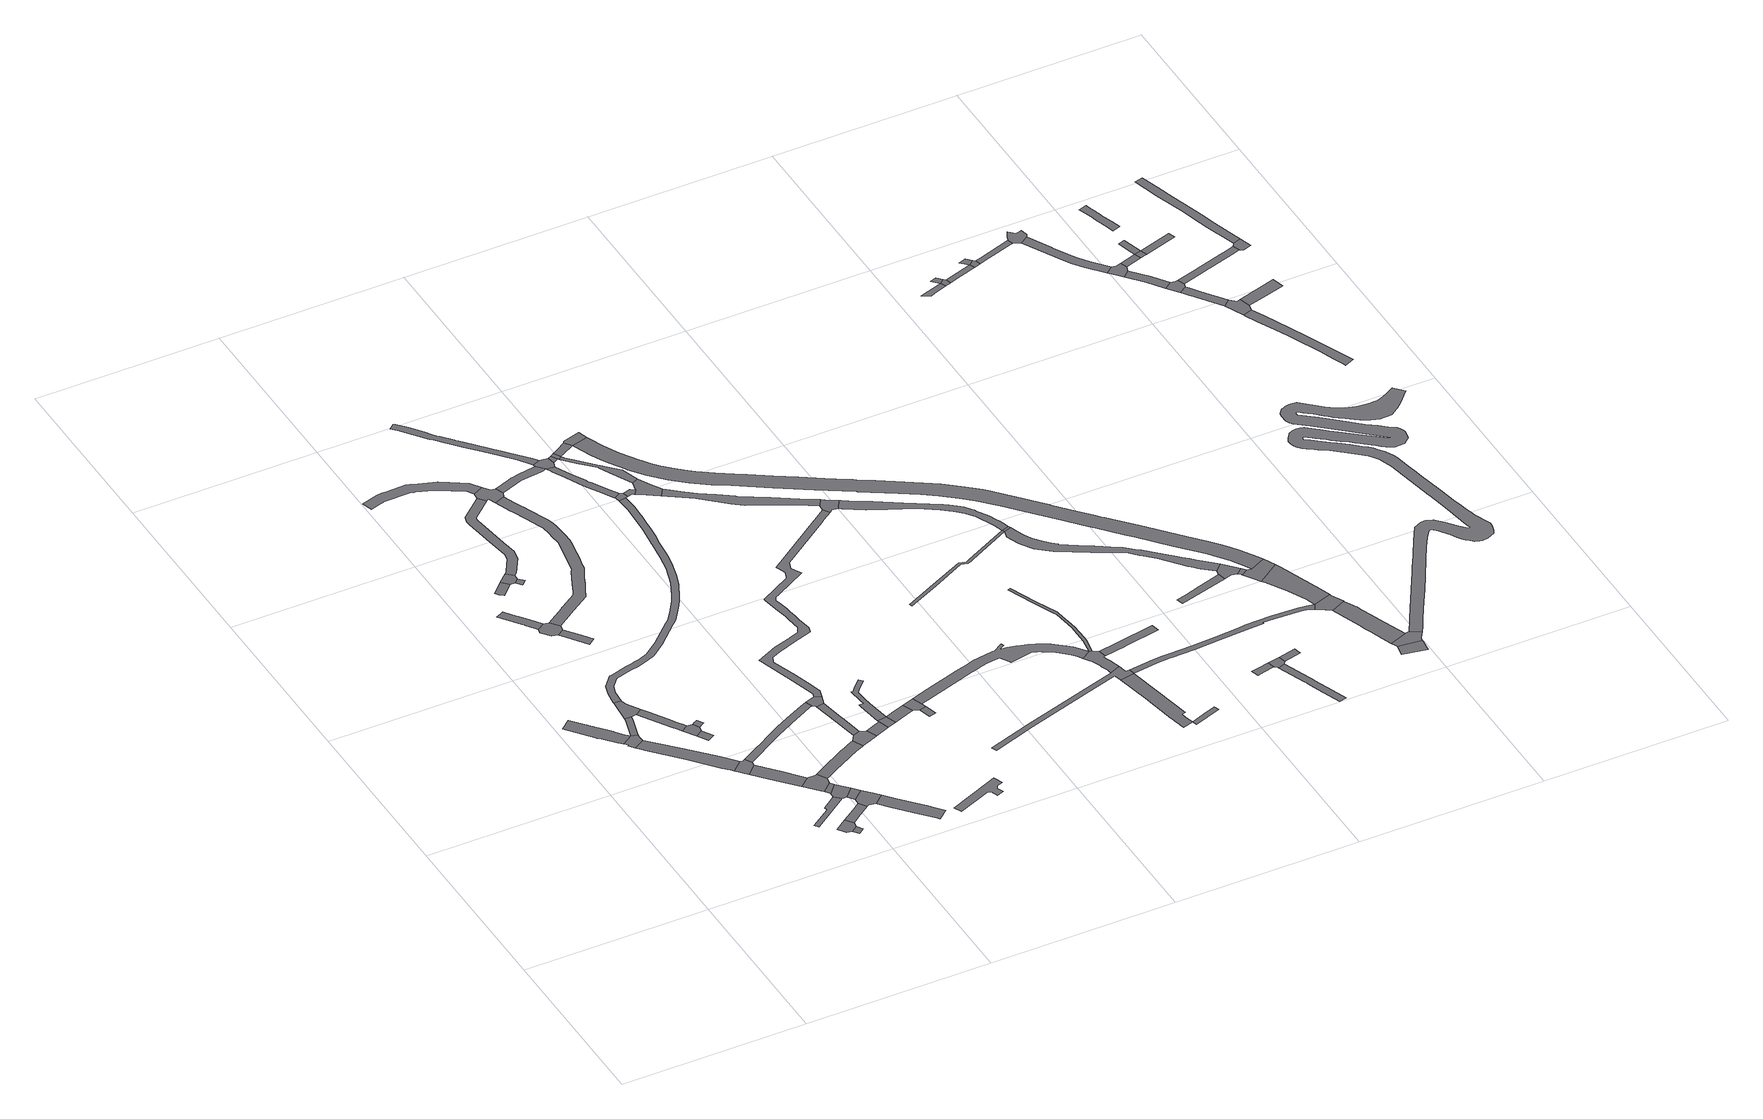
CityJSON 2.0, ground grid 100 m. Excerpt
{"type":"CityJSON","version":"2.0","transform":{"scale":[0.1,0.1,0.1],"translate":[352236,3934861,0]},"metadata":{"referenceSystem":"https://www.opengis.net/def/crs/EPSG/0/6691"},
"CityObjects":{
"road1":{"type":"Road","attributes":{"RoadStructureAttribute.sectionType":"1"},"geometry":[{"type":"MultiSurface","lod":"1","boundaries":[[[0,1,2,3,4,5,6,7,8,9,10,11,12,13,14,15,16,17,18]]]}]},
"road2":{"type":"Road","geometry":[{"type":"MultiSurface","lod":"1","boundaries":[[[19,20,18,17,21,22,23,24,25]]]}]},
"road3":{"type":"Road","attributes":{"RoadStructureAttribute.sectionType":"1"},"geometry":[{"type":"MultiSurface","lod":"1","boundaries":[[[20,26,27,28,29,30,31,18]]]}]},
"road4":{"type":"Road","attributes":{"RoadStructureAttribute.sectionType":"1"},"geometry":[{"type":"MultiSurface","lod":"1","boundaries":[[[24,32,33,34,35,36,37,38,39,40,41,25]]]}]},
"road5":{"type":"Road","geometry":[{"type":"MultiSurface","lod":"1","boundaries":[[[42,43,44,45,46,47,29,28]]]}]},
"road6":{"type":"Road","attributes":{"RoadStructureAttribute.sectionType":"1"},"geometry":[{"type":"MultiSurface","lod":"1","boundaries":[[[48,49,50,51,52,53,43,42,54,55,56,57]]]}]},
"road7":{"type":"Road","geometry":[{"type":"MultiSurface","lod":"1","boundaries":[[[58,59,60,38,37,61,62]]]}]},
"road8":{"type":"Road","geometry":[{"type":"MultiSurface","lod":"1","boundaries":[[[63,64,65,48,57,66]]]}]},
"road9":{"type":"Road","geometry":[{"type":"MultiSurface","lod":"1","boundaries":[[[67,68,69,70,71,72]]]}]},
"road10":{"type":"Road","attributes":{"RoadStructureAttribute.sectionType":"1"},"geometry":[{"type":"MultiSurface","lod":"1","boundaries":[[[73,74,75,76,77,78,79,80,81,82,83,84,85,86,87]]]}]},
"road11":{"type":"Road","attributes":{"RoadStructureAttribute.sectionType":"1"},"geometry":[{"type":"MultiSurface","lod":"1","boundaries":[[[88,89,63,66]]]}]},
"road12":{"type":"Road","attributes":{"RoadStructureAttribute.sectionType":"1"},"geometry":[{"type":"MultiSurface","lod":"1","boundaries":[[[90,91,92,93,94,95]]]}]},
"road13":{"type":"Road","attributes":{"RoadStructureAttribute.sectionType":"1"},"geometry":[{"type":"MultiSurface","lod":"1","boundaries":[[[71,96,97,72]]]}]},
"road14":{"type":"Road","attributes":{"RoadStructureAttribute.sectionType":"1"},"geometry":[{"type":"MultiSurface","lod":"1","boundaries":[[[61,98,99,100,101,102,103,104,105,106,62]]]}]},
"road15":{"type":"Road","geometry":[{"type":"MultiSurface","lod":"1","boundaries":[[[64,107,108,109,110,111,112,65]]]}]},
"road16":{"type":"Road","geometry":[{"type":"MultiSurface","lod":"1","boundaries":[[[87,86,113,114,115,116,117,118,119]]]}]},
"road17":{"type":"Road","attributes":{"RoadStructureAttribute.sectionType":"1"},"geometry":[{"type":"MultiSurface","lod":"1","boundaries":[[[120,121,68,67,122,123]]]}]},
"road18":{"type":"Road","attributes":{"RoadStructureAttribute.sectionType":"1"},"geometry":[{"type":"MultiSurface","lod":"1","boundaries":[[[116,124,125,126,127,128,117]]]}]},
"road19":{"type":"Road","attributes":{"RoadStructureAttribute.sectionType":"1"},"geometry":[{"type":"MultiSurface","lod":"1","boundaries":[[[129,130,131,132,133,134,135,136]]]}]},
"road20":{"type":"Road","geometry":[{"type":"MultiSurface","lod":"1","boundaries":[[[137,138,102,101,139,140,141,142]]]}]},
"road21":{"type":"Road","attributes":{"RoadStructureAttribute.sectionType":"1"},"geometry":[{"type":"MultiSurface","lod":"1","boundaries":[[[140,143,144,145,141]]]}]},
"road22":{"type":"Road","geometry":[{"type":"MultiSurface","lod":"1","boundaries":[[[146,147,148,149,144,143,90,95]]]}]},
"road23":{"type":"Road","geometry":[{"type":"MultiSurface","lod":"1","boundaries":[[[150,151,152,129,136,153]]]}]},
"road24":{"type":"Road","attributes":{"RoadStructureAttribute.sectionType":"1"},"geometry":[{"type":"MultiSurface","lod":"1","boundaries":[[[148,147,154,155]]]}]},
"road25":{"type":"Road","attributes":{"RoadStructureAttribute.sectionType":"1"},"geometry":[{"type":"MultiSurface","lod":"1","boundaries":[[[156,157,150,153]]]}]},
"road26":{"type":"Road","geometry":[{"type":"MultiSurface","lod":"1","boundaries":[[[154,120,123,158,159,160,161,155]]]}]},
"road27":{"type":"Road","attributes":{"RoadStructureAttribute.sectionType":"1"},"geometry":[{"type":"MultiSurface","lod":"1","boundaries":[[[162,163,164,165,166,167,168,169,170,171,172,173,174,175,176,177,59,58]]]}]},
"road28":{"type":"Road","attributes":{"RoadStructureAttribute.sectionType":"1"},"geometry":[{"type":"MultiSurface","lod":"1","boundaries":[[[178,179,180,181,182,183,184,185,186,187,188,160,159]]]}]},
"road29":{"type":"Road","attributes":{"RoadStructureAttribute.sectionType":"1"},"geometry":[{"type":"MultiSurface","lod":"1","boundaries":[[[189,190,191,192,193,194,195,196,197,198,199,200,201,202,203,137,142]]]}]},
"road30":{"type":"Road","attributes":{"RoadStructureAttribute.sectionType":"1"},"geometry":[{"type":"MultiSurface","lod":"1","boundaries":[[[204,205,206,207,208,209,210,211,212,213,214,215,216,217,218,219,220,221,222,223,224,225,226,227,228,229,230,231]]]}]},
"road31":{"type":"Road","attributes":{"RoadStructureAttribute.sectionType":"1"},"geometry":[{"type":"MultiSurface","lod":"1","boundaries":[[[232,233,234,235,236,237,238,239,240,152,151,241,242,243,244,245,246,247,248,249,250,251,252]]]}]},
"road32":{"type":"Road","attributes":{"RoadStructureAttribute.sectionType":"1"},"geometry":[{"type":"MultiSurface","lod":"1","boundaries":[[[118,253,254,255,256,257,258,259,260,261,262,263,264,265,266,267,268,269,270,271,272,273,274,275,276,277,278,279,280,281,282,283,284,285,286,287,288,289,290,291,292,293,294,295,296,297,298,299,300,301,302,303,119]]]}]},
"road33":{"type":"Road","attributes":{"RoadStructureAttribute.sectionType":"1"},"geometry":[{"type":"MultiSurface","lod":"1","boundaries":[[[304,305,306,307,308,309,310,311,312,313,314,315,316,317,318,319,320,321,322,323,324,325,326,327,328,329,330,331,332,333,334,335,336,337,338,339,340,341,342,343,344,345,346,347,348,349,350,351,352,353,354,355,356,357,358,359,360,361,362,363,364,365,366,367,368,369,370,371,372,373,46,45]]]}]},
"road34":{"type":"Road","geometry":[{"type":"MultiSurface","lod":"1","boundaries":[[[374,375,376,197,196,377,378,379,380,381]]]}]},
"road35":{"type":"Road","attributes":{"RoadStructureAttribute.sectionType":"1"},"geometry":[{"type":"MultiSurface","lod":"1","boundaries":[[[382,383,376,375,384,385,386]]]}]},
"road36":{"type":"Road","geometry":[{"type":"MultiSurface","lod":"1","boundaries":[[[387,388,169,168,389,382,386]]]}]},
"road37":{"type":"Road","geometry":[{"type":"MultiSurface","lod":"1","boundaries":[[[251,390,280,279,391,392,393,204,231,252]]]}]},
"road38":{"type":"Road","attributes":{"RoadStructureAttribute.sectionType":"1"},"geometry":[{"type":"MultiSurface","lod":"1","boundaries":[[[394,395,396,397,398,399,400,401,402,403,404]]]}]},
"road39":{"type":"Road","attributes":{"RoadStructureAttribute.sectionType":"1"},"geometry":[{"type":"MultiSurface","lod":"1","boundaries":[[[405,406,407,408,374,381]]]}]},
"road40":{"type":"Road","geometry":[{"type":"MultiSurface","lod":"1","boundaries":[[[409,407,406,410,411]]]}]},
"road41":{"type":"Road","attributes":{"RoadStructureAttribute.sectionType":"1"},"geometry":[{"type":"MultiSurface","lod":"1","boundaries":[[[412,413,414,415,416,417,418,419,420,421,422,423,424,409,411]]]}]},
"road42":{"type":"Road","attributes":{"RoadStructureAttribute.sectionType":"1"},"geometry":[{"type":"MultiSurface","lod":"1","boundaries":[[[425,426,427,428,429,430,431,432,433,434,435,436,437,438,439,440,441,442,443,444,445,446,447,448,449,450,451,452,453]]]}]},
"road43":{"type":"Road","attributes":{"RoadStructureAttribute.sectionType":"1"},"geometry":[{"type":"MultiSurface","lod":"1","boundaries":[[[454,455,456,457,458,459,460,461,462,392,391,463,464,465,466,467]]]}]},
"road44":{"type":"Road","attributes":{"RoadStructureAttribute.sectionType":"1"},"geometry":[{"type":"MultiSurface","lod":"1","boundaries":[[[410,468,469,470,471,411]]]}]},
"road45":{"type":"Road","geometry":[{"type":"MultiSurface","lod":"1","boundaries":[[[472,470,469,473,474,475,476]]]}]},
"road46":{"type":"Road","attributes":{"RoadStructureAttribute.sectionType":"1"},"geometry":[{"type":"MultiSurface","lod":"1","boundaries":[[[473,477,478,474]]]}]},
"road47":{"type":"Road","geometry":[{"type":"MultiSurface","lod":"1","boundaries":[[[454,467,479,480,481,425,453]]]}]},
"road48":{"type":"Road","attributes":{"RoadStructureAttribute.sectionType":"1"},"geometry":[{"type":"MultiSurface","lod":"1","boundaries":[[[482,483,484,485,486,487,488,479,467,489,490,491,492,493,494,495,496,497]]]}]},
"road49":{"type":"Road","attributes":{"RoadStructureAttribute.sectionType":"1"},"geometry":[{"type":"MultiSurface","lod":"1","boundaries":[[[480,498,499,481]]]}]},
"road50":{"type":"Road","geometry":[{"type":"MultiSurface","lod":"1","boundaries":[[[500,501,499,498,502,503]]]}]},
"road51":{"type":"Road","geometry":[{"type":"MultiSurface","lod":"1","boundaries":[[[504,344,343,505,506,482,497]]]}]},
"road52":{"type":"Road","attributes":{"RoadStructureAttribute.sectionType":"1"},"geometry":[{"type":"MultiSurface","lod":"1","boundaries":[[[507,508,509,510,511,512,513,514,515,516,517,518,519,520,521,522,523,524,525,526,527,528,529,530,388,387,531,532,533,534,535,536,537,538,539,540,541,542,543,544,545,546,547,548,549,550,551,552,553,554,555,556,557,558,559,560,561,562]]]}]},
"road53":{"type":"Road","attributes":{"RoadStructureAttribute.sectionType":"1"},"geometry":[{"type":"MultiSurface","lod":"1","boundaries":[[[563,506,505,564,565,566]]]}]},
"road54":{"type":"Road","attributes":{"RoadStructureAttribute.sectionType":"1"},"geometry":[{"type":"MultiSurface","lod":"1","boundaries":[[[502,567,568,569,570,571,572,573,574,575,576,577,578,579,503]]]}]},
"road55":{"type":"Road","geometry":[{"type":"MultiSurface","lod":"1","boundaries":[[[580,581,572,571,566,565,582,583]]]}]},
"road56":{"type":"Road","geometry":[{"type":"MultiSurface","lod":"1","boundaries":[[[584,585,586,587,588]]]}]},
"road57":{"type":"Road","attributes":{"RoadStructureAttribute.sectionType":"1"},"geometry":[{"type":"MultiSurface","lod":"1","boundaries":[[[589,590,591,592,593,594,595,596,597,598,599,600,601,602,603,604,605,606,607,608,609,610,611,612,613,614,615,616,617,618,619,476,475,620,621,622,623,624,625,626,627,628,629,630,631,632,633,634,635,636,637,638,639,640,641,642,643,644,645,646]]]}]},
"road58":{"type":"Road","attributes":{"RoadStructureAttribute.sectionType":"1"},"geometry":[{"type":"MultiSurface","lod":"1","boundaries":[[[647,648,649,650,651,652,653,654,655,656,657,658,659,660,661]]]}]},
"road59":{"type":"Road","attributes":{"RoadStructureAttribute.sectionType":"1"},"geometry":[{"type":"MultiSurface","lod":"1","boundaries":[[[662,663,664,665,666,667,668,669,670,671,672,673,674,675,676,677,580,583]]]}]},
"road60":{"type":"Road","geometry":[{"type":"MultiSurface","lod":"1","boundaries":[[[678,679,680,681,669,668,507,562]]]}]},
"road61":{"type":"Road","attributes":{"RoadStructureAttribute.sectionType":"1"},"geometry":[{"type":"MultiSurface","lod":"1","boundaries":[[[682,683,684,685,686,657,656,687,688,689,690,691,692,693,694,695]]]}]},
"road62":{"type":"Road","geometry":[{"type":"MultiSurface","lod":"1","boundaries":[[[645,696,697,698,699,700,701,702,703,704,705,706,661,660,707,708,709,710,711,712,713,714,715,716,717,718,646]]]}]},
"road63":{"type":"Road","attributes":{"RoadStructureAttribute.sectionType":"1"},"geometry":[{"type":"MultiSurface","lod":"1","boundaries":[[[719,720,721,722,723,724,725,726,727,728,729,730,731,732,733,734]]]}]},
"road64":{"type":"Road","attributes":{"RoadStructureAttribute.sectionType":"1"},"geometry":[{"type":"MultiSurface","lod":"1","boundaries":[[[735,736,737,738,739,740,741,742,743,744,745,746,747,748,749,646,718]]]}]},
"road65":{"type":"Road","attributes":{"RoadStructureAttribute.sectionType":"1"},"geometry":[{"type":"MultiSurface","lod":"1","boundaries":[[[750,751,752,753,754,695]]]}]},
"road66":{"type":"Road","attributes":{"RoadStructureAttribute.sectionType":"1"},"geometry":[{"type":"MultiSurface","lod":"1","boundaries":[[[755,756,757,758,759,760,761,762,763,764,765,766,767,768,769,770,771,772,773,774,680,679,775,776,777,778,779,780,781,782,783,784,785,786,787]]]}]},
"road67":{"type":"Road","attributes":{"RoadStructureAttribute.sectionType":"1"},"geometry":[{"type":"MultiSurface","lod":"1","boundaries":[[[587,788,789,500,503,790,588,791,792,793,794,795,796,797,798,799,800,801,802,803,804,805,806,807,808,809,810,811,812,813,814,815,816,817,818,819,820,821,822,823,824,825,826,827,828,829,830,831,832,833,834,835,836,837,838,839,840,841,842,843,844,845,846,847,848,849,850,851,852,853,854,855,856,857,858,859,860,861,862,863,864,865,866,867,868,869,870,871,872,873,874,875,876,877,878,879,880,584,588]]]}]},
"road68":{"type":"Road","attributes":{"RoadStructureAttribute.sectionType":"1"},"geometry":[{"type":"MultiSurface","lod":"1","boundaries":[[[881,882,883,884,885,717,716]]]}]},
"road69":{"type":"Road","geometry":[{"type":"MultiSurface","lod":"1","boundaries":[[[886,887,755,787,719,734]]]}]},
"road70":{"type":"Road","attributes":{"RoadStructureAttribute.sectionType":"1"},"geometry":[{"type":"MultiSurface","lod":"1","boundaries":[[[888,889,890,891,892,893]]]}]},
"road71":{"type":"Road","attributes":{"RoadStructureAttribute.sectionType":"1"},"geometry":[{"type":"MultiSurface","lod":"1","boundaries":[[[894,895,896,897,898,899,900,901,902,903,904,658,657,905,906,907,908,909,910,911,912,913,914,915,916]]]}]},
"road72":{"type":"Road","geometry":[{"type":"MultiSurface","lod":"1","boundaries":[[[892,917,918,919,920,921,893]]]}]},
"road73":{"type":"Road","attributes":{"RoadStructureAttribute.sectionType":"1"},"geometry":[{"type":"MultiSurface","lod":"1","boundaries":[[[922,923,924,925,926,919,918,927,928,929,930,931,932,933]]]}]},
"road74":{"type":"Road","attributes":{"RoadStructureAttribute.sectionType":"1"},"geometry":[{"type":"MultiSurface","lod":"1","boundaries":[[[934,935,936,937,938,939,940,941,942,943,944,945,946,947,948,949,950,951,952,953,954,955,956,957,958,959,960,961,962,963,964,965,966,967,968,969,970,971,972,973,974,975,976,977,978,886,734]]]}]},
"road75":{"type":"Road","attributes":{"RoadStructureAttribute.sectionType":"1"},"geometry":[{"type":"MultiSurface","lod":"1","boundaries":[[[920,979,980,921]]]}]},
"road76":{"type":"Road","attributes":{"RoadStructureAttribute.sectionType":"1"},"geometry":[{"type":"MultiSurface","lod":"1","boundaries":[[[981,982,983,984,985,986]]]}]},
"road77":{"type":"Road","geometry":[{"type":"MultiSurface","lod":"1","boundaries":[[[987,988,989,952,951,986,985,990,991]]]}]},
"road78":{"type":"Road","attributes":{"RoadStructureAttribute.sectionType":"1"},"geometry":[{"type":"MultiSurface","lod":"1","boundaries":[[[992,993,994,987,991]]]}]},
"road79":{"type":"Road","geometry":[{"type":"MultiSurface","lod":"1","boundaries":[[[830,994,993,995,996,997,998,831]]]}]},
"road80":{"type":"Road","attributes":{"RoadStructureAttribute.sectionType":"1"},"geometry":[{"type":"MultiSurface","lod":"1","boundaries":[[[997,999,1000,1001,894,1002,1003,1004,1005,998]]]}]},
"road81":{"type":"Road","geometry":[{"type":"MultiSurface","lod":"1","boundaries":[[[1006,1007,1008,1009,1002,894,916]]]}]},
"road82":{"type":"Road","attributes":{"RoadStructureAttribute.sectionType":"1"},"geometry":[{"type":"MultiSurface","lod":"1","boundaries":[[[1010,1011,1012,1013,1014,1015,1016,1017,1018,1008,1007,1019,1020,1021,1022,1023,1024]]]}]},
"road83":{"type":"Road","attributes":{"RoadStructureAttribute.sectionType":"1"},"geometry":[{"type":"MultiSurface","lod":"1","boundaries":[[[1025,1026,1027,1028,1029,1030,1031]]]}]},
"road84":{"type":"Road","geometry":[{"type":"MultiSurface","lod":"1","boundaries":[[[1029,1028,1032,1033,1034,1035,1036,1010,1024]]]}]},
"road85":{"type":"Road","attributes":{"RoadStructureAttribute.sectionType":"1"},"geometry":[{"type":"MultiSurface","lod":"1","boundaries":[[[1037,1038,1039,1040,1041]]]}]},
"road86":{"type":"Road","attributes":{"RoadStructureAttribute.sectionType":"1"},"geometry":[{"type":"MultiSurface","lod":"1","boundaries":[[[1042,1043,1044,1041]]]}]},
"road87":{"type":"Road","geometry":[{"type":"MultiSurface","lod":"1","boundaries":[[[1040,1045,1046,1042,1041]]]}]},
"road88":{"type":"Road","attributes":{"RoadStructureAttribute.sectionType":"1"},"geometry":[{"type":"MultiSurface","lod":"1","boundaries":[[[1047,1046,1045,1048,1049]]]}]},
"road89":{"type":"Road","attributes":{"RoadStructureAttribute.sectionType":"1"},"geometry":[{"type":"MultiSurface","lod":"1","boundaries":[[[1050,1051,1052,1047]]]}]},
"road90":{"type":"Road","geometry":[{"type":"MultiSurface","lod":"1","boundaries":[[[1053,1054,1050,1047,1049]]]}]},
"road91":{"type":"Road","attributes":{"RoadStructureAttribute.sectionType":"1"},"geometry":[{"type":"MultiSurface","lod":"1","boundaries":[[[1055,1054,1053,1056,1057,1058,1059]]]}]},
"road92":{"type":"Road","attributes":{"RoadStructureAttribute.sectionType":"1"},"geometry":[{"type":"MultiSurface","lod":"1","boundaries":[[[1060,1061,1062,1063,1064,1065,1066,1067,1068,1069,1070,1071,1072,1073,1074,1075,1076,1077,1078,1079,1080,1081,1082,1083,1084,1085,1086,1087,1088,1089,1090,1091,1092,1093,1094,1095,1096,1097,1098,1099,1100,1101,1102,1103,1104,1105,1106,1107,1108,1109,1110,1111,1112,1113,1114,1115,1116,1117,1118,1119,1120,1121,1122,1123,1124,1125,1126,1127,1128,1129,1130,1131,1132,1133,1134,1135,1136,1137,1138,1139,1140,1141,1142,1143,1144,1145,1146,1147,1148,1149,1150,1151,1036,1035,1152,1153,1154,1155,1156,1157,1158,1159,1160,1161,1162,1163,1164,1165,1166,1167,1168,1169,1170,1171,1172,1173,1174,1175,1176,1177,1178,1179,1180,1181,1182,1183,1184,1185,1186,1187,1188,1189,1190,1191,1192,1193,1194,1195,1196,1197,1198,1199,1200,1201,1202,1203,1204,1205,1206,1207,1208,1209,1210,1211,1212,1213,1214,1215,1216,1217,1218,1219,1220,1221,1222,1223,1224,1225,1226,1227,1228,1229,1230,1231,1232,1233,1234,1235,1236,1237,1238,1239,1240,1241,1242,1243,1244,1245,1246,1247,1248,1249,1250,1251,1252,1253,1254,1255,1256,1257,1258,1259,1260,1261,1262,1263,1264,1265,1266,1267,1268,1269,1270,1271,1272,1273,1274,1275,1276,1277,1278,1279,1280,1281,1282,1283,1284,1285,1286,1287,1288]]]}]},
"road93":{"type":"Road","geometry":[{"type":"MultiSurface","lod":"1","boundaries":[[[1058,1289,1290,1291,1292,1293,1294,1295,1296,1297,1059]]]}]},
"road94":{"type":"Road","attributes":{"RoadStructureAttribute.sectionType":"1"},"geometry":[{"type":"MultiSurface","lod":"1","boundaries":[[[1298,1299,1300,1301,1302,1303,1304,1290,1289,1305,1306,1307,1308,1309]]]}]},
"road95":{"type":"Road","geometry":[{"type":"MultiSurface","lod":"1","boundaries":[[[1310,1311,1312,1298,1309,1313,1314,1315]]]}]},
"road96":{"type":"Road","attributes":{"RoadStructureAttribute.sectionType":"1"},"geometry":[{"type":"MultiSurface","lod":"1","boundaries":[[[1314,1316,1317,1318,1319,1315]]]}]},
"road97":{"type":"Road","attributes":{"RoadStructureAttribute.sectionType":"1"},"geometry":[{"type":"MultiSurface","lod":"1","boundaries":[[[1320,1321,1311,1310]]]}]},
"road98":{"type":"Road","geometry":[{"type":"MultiSurface","lod":"1","boundaries":[[[1322,1318,1317,1323,1324,1325,1326]]]}]},
"road99":{"type":"Road","attributes":{"RoadStructureAttribute.sectionType":"1"},"geometry":[{"type":"MultiSurface","lod":"1","boundaries":[[[1327,1328,1324,1323,1329,1330,1331,1332,1333]]]}]},
"road100":{"type":"Road","geometry":[{"type":"MultiSurface","lod":"1","boundaries":[[[1334,1335,1336,1321,1320]]]}]},
"road101":{"type":"Road","attributes":{"RoadStructureAttribute.sectionType":"1"},"geometry":[{"type":"MultiSurface","lod":"1","boundaries":[[[1336,1337,1338,1339,1321]]]}]},
"road102":{"type":"Road","geometry":[{"type":"MultiSurface","lod":"1","boundaries":[[[1340,1341,1342,1343,1333,1332,1344,1345]]]}]},
"road103":{"type":"Road","attributes":{"RoadStructureAttribute.sectionType":"1"},"geometry":[{"type":"MultiSurface","lod":"1","boundaries":[[[1346,1347,1348,1349,1350,1351,1352,1353,1354,1355,1356,1357]]]}]},
"road104":{"type":"Road","attributes":{"RoadStructureAttribute.sectionType":"1"},"geometry":[{"type":"MultiSurface","lod":"1","boundaries":[[[1358,1359,1360,1361,1362,1363,1340,1345,1364,1365,1366,1367,1368,1369,1370,1371,1372]]]}]},
"road105":{"type":"Road","attributes":{"RoadStructureAttribute.sectionType":"1"},"geometry":[{"type":"MultiSurface","lod":"1","boundaries":[[[1373,1374,1336,1335]]]}]},
"road106":{"type":"Road","attributes":{"RoadStructureAttribute.sectionType":"1"},"geometry":[{"type":"MultiSurface","lod":"1","boundaries":[[[1375,1376,1377,1378,1379,1380,1381,1382,1383,1384,1385,1386,1326,1325]]]}]},
"road107":{"type":"Road","attributes":{"RoadStructureAttribute.sectionType":"1"},"geometry":[{"type":"MultiSurface","lod":"1","boundaries":[[[1387,1388,1389,1390,1342,1341]]]}]},
"road108":{"type":"Road","geometry":[{"type":"MultiSurface","lod":"1","boundaries":[[[1381,1380,1391,1392,1393,1394]]]}]},
"road109":{"type":"Road","attributes":{"RoadStructureAttribute.sectionType":"1"},"geometry":[{"type":"MultiSurface","lod":"1","boundaries":[[[1393,1395,1396,1397,1398,1399,1400,1401,1402,1403,1404,1405,1406,1407,1408,1409,1394]]]}]}
},
"vertices":[
[280,1381,0],[244,1425,0],[242,1428,0],[222,1452,0],[178,1504,0],[174,1508,0],[158,1527,0],[154,1532,0],[152,1535,0],[91,1606,0],[37,1560,0],[147,1425,0],[149,1423,0],[149,1419,0],[158,1411,0],[172,1395,0],[223,1341,0],[241,1322,0],[299,1358,0],
[332,1333,0],[336,1349,0],[243,1320,0],[259,1303,0],[253,1295,0],[276,1266,0],[336,1303,0],
[339,1364,0],[370,1469,0],[372,1488,0],[336,1491,0],[335,1476,0],[305,1375,0],
[297,1241,0],[308,1228,0],[449,1075,0],[571,933,0],[599,902,0],[611,889,0],[669,940,0],[603,1019,0],[472,1159,0],[388,1248,0],
[401,1496,0],[439,1520,0],[395,1591,0],[388,1620,0],[347,1623,0],[346,1607,0],
[574,1303,0],[564,1319,0],[545,1349,0],[518,1392,0],[461,1485,0],[443,1513,0],[405,1489,0],[507,1326,0],[526,1295,0],[536,1279,0],
[718,906,0],[697,942,0],[686,935,0],[662,831,0],[716,886,0],
[617,1234,0],[622,1263,0],[604,1299,0],[578,1210,0],
[931,264,0],[902,305,0],[835,258,0],[864,217,0],[892,211,0],[926,234,0],
[311,2354,0],[290,2383,0],[256,2428,0],[254,2430,0],[208,2492,0],[167,2474,0],[163,2473,0],[169,2466,0],[180,2452,0],[245,2364,0],[253,2354,0],[255,2351,0],[286,2309,0],[296,2296,0],[336,2320,0],
[614,1153,0],[652,1176,0],
[936,490,0],[859,431,0],[863,413,0],[752,335,0],[767,314,0],[970,458,0],
[916,181,0],[947,202,0],
[705,783,0],[770,709,0],[816,657,0],[841,630,0],[895,677,0],[888,686,0],[875,699,0],[802,785,0],[779,812,0],
[639,1274,0],[652,1282,0],[656,1284,0],[635,1318,0],[624,1311,0],[618,1308,0],
[294,2286,0],[291,2266,0],[328,2218,0],[358,2212,0],[398,2237,0],[402,2268,0],[365,2316,0],
[1017,387,0],[973,356,0],[968,291,0],[1046,347,0],
[401,2155,0],[406,2148,0],[458,2078,0],[495,2107,0],[454,2162,0],
[304,2699,0],[258,2655,0],[256,2653,0],[240,2637,0],[256,2619,0],[258,2617,0],[275,2601,0],[339,2663,0],
[948,680,0],[937,674,0],[907,554,0],[916,545,0],[970,591,0],[977,628,0],
[938,518,0],[987,572,0],[981,577,0],
[979,457,0],[993,456,0],[1042,510,0],[1017,537,0],
[390,2688,0],[391,2714,0],[356,2749,0],[365,2664,0],
[1021,423,0],[1076,472,0],
[391,2635,0],[417,2659,0],
[1056,354,0],[1093,346,0],[1146,393,0],[1117,426,0],
[903,1016,0],[936,1036,0],[1014,1077,0],[1020,1080,0],[1030,1085,0],[1156,1150,0],[1175,1157,0],[1162,1194,0],[1148,1190,0],[1131,1182,0],[1023,1127,0],[957,1094,0],[913,1068,0],[875,1046,0],[830,1019,0],[788,995,0],
[1098,340,0],[1144,288,0],[1216,206,0],[1300,111,0],[1309,99,0],[1363,142,0],[1317,199,0],[1301,219,0],[1283,239,0],[1193,340,0],[1153,385,0],
[991,635,0],[1047,666,0],[1146,720,0],[1166,731,0],[1194,745,0],[1220,757,0],[1227,760,0],[1249,770,0],[1223,828,0],[1189,813,0],[1175,804,0],[1165,800,0],[1162,799,0],[1135,785,0],[996,707,0],
[570,3392,0],[532,3445,0],[451,3498,0],[405,3528,0],[384,3536,0],[315,3559,0],[279,3571,0],[269,3575,0],[267,3575,0],[257,3579,0],[226,3577,0],[151,3576,0],[129,3576,0],[97,3574,0],[8,3547,0],[26,3489,0],[46,3495,0],[70,3502,0],[109,3513,0],[254,3516,0],[267,3510,0],[269,3510,0],[272,3508,0],[357,3477,0],[367,3473,0],[431,3436,0],[489,3402,0],[516,3365,0],
[392,3223,0],[382,3189,0],[384,3163,0],[392,3111,0],[404,3025,0],[425,2881,0],[418,2845,0],[371,2767,0],[367,2760,0],[407,2729,0],[446,2794,0],[466,2827,0],[475,2880,0],[463,2967,0],[441,3118,0],[434,3169,0],[433,3184,0],[436,3194,0],[503,3252,0],[544,3288,0],[512,3325,0],
[447,2299,0],[513,2343,0],[615,2411,0],[641,2466,0],[659,2503,0],[678,2546,0],[695,2580,0],[712,2613,0],[715,2633,0],[720,2656,0],[724,2676,0],[734,2726,0],[734,2728,0],[737,2747,0],[750,2816,0],[752,2829,0],[754,2836,0],[751,2879,0],[749,2916,0],[745,2961,0],[743,2991,0],[731,3025,0],[684,3137,0],[679,3152,0],[663,3190,0],[655,3212,0],[628,3276,0],[573,3255,0],[607,3167,0],[617,3143,0],[664,3028,0],[670,3012,0],[684,2975,0],[688,2920,0],[689,2904,0],[690,2891,0],[690,2890,0],[694,2843,0],[674,2740,0],[658,2652,0],[655,2633,0],[641,2608,0],[625,2575,0],[623,2571,0],[589,2498,0],[579,2475,0],[568,2453,0],[480,2395,0],[476,2391,0],[474,2390,0],[470,2386,0],
[389,1662,0],[392,1690,0],[406,1735,0],[448,1783,0],[542,1808,0],[586,1818,0],[625,1829,0],[684,1853,0],[688,1856,0],[706,1868,0],[765,1915,0],[803,1949,0],[842,1986,0],[880,2022,0],[889,2030,0],[904,2045,0],[912,2052,0],[955,2112,0],[976,2144,0],[994,2170,0],[1008,2196,0],[1050,2284,0],[1058,2302,0],[1076,2357,0],[1081,2377,0],[1092,2415,0],[1097,2438,0],[1109,2507,0],[1112,2524,0],[1120,2614,0],[1124,2630,0],[1128,2661,0],[1129,2673,0],[1137,2738,0],[1139,2776,0],[1143,2837,0],[1143,2849,0],[1146,2913,0],[1142,2991,0],[1142,2997,0],[1103,2991,0],[1105,2976,0],[1109,2910,0],[1099,2741,0],[1088,2645,0],[1085,2624,0],[1084,2619,0],[1073,2513,0],[1056,2423,0],[1024,2315,0],[1022,2310,0],[1006,2277,0],[980,2224,0],[963,2189,0],[910,2111,0],[884,2076,0],[875,2067,0],[855,2048,0],[742,1942,0],[688,1902,0],[666,1885,0],[613,1863,0],[583,1855,0],[562,1850,0],[533,1843,0],[444,1819,0],[428,1815,0],[373,1754,0],[357,1697,0],[348,1628,0],
[1318,865,0],[1284,876,0],[1246,862,0],[1269,779,0],[1295,789,0],[1308,795,0],[1313,797,0],[1341,808,0],
[1194,1141,0],[1221,999,0],[1260,1007,0],[1258,1016,0],[1234,1149,0],
[1251,1201,0],[1216,1213,0],[1193,1146,0],
[556,3298,0],[641,3305,0],[623,3348,0],[597,3356,0],
[1426,101,0],[1604,175,0],[1624,167,0],[1639,130,0],[1676,143,0],[1661,177,0],[1669,196,0],[1703,208,0],[1684,256,0],[1638,237,0],[1409,143,0],
[1406,834,0],[1420,839,0],[1401,896,0],[1385,891,0],
[1399,908,0],[1470,858,0],[1449,915,0],
[1430,1045,0],[1425,1091,0],[1419,1145,0],[1435,1164,0],[1483,1212,0],[1465,1230,0],[1417,1181,0],[1403,1165,0],[1392,1163,0],[1401,1081,0],[1404,1060,0],[1379,1058,0],[1381,1039,0],
[910,3446,0],[888,3475,0],[803,3573,0],[790,3589,0],[753,3631,0],[689,3704,0],[640,3761,0],[635,3766,0],[626,3777,0],[619,3785,0],[577,3832,0],[572,3838,0],[549,3865,0],[532,3891,0],[484,3957,0],[472,3975,0],[432,4014,0],[424,4022,0],[396,3997,0],[422,3968,0],[526,3837,0],[538,3823,0],[577,3778,0],[593,3759,0],[640,3706,0],[703,3634,0],[767,3561,0],[821,3497,0],[869,3428,0],
[872,3414,0],[855,3412,0],[835,3408,0],[834,3408,0],[765,3396,0],[743,3392,0],[733,3390,0],[729,3389,0],[710,3381,0],[730,3338,0],[762,3349,0],[878,3362,0],[890,3366,0],[909,3372,0],
[1509,873,0],[1586,901,0],[1563,957,0],[1511,938,0],
[1610,974,0],[1617,889,0],[1655,900,0],[1648,923,0],[1628,980,0],
[1636,821,0],[1675,832,0],
[954,3368,0],[963,3396,0],[957,3439,0],
[1129,3041,0],[1092,3106,0],[1067,3149,0],[1050,3180,0],[1040,3196,0],[1037,3203,0],[995,3286,0],[924,3342,0],[925,3339,0],[959,3272,0],[996,3197,0],[1005,3177,0],[1017,3156,0],[1048,3103,0],[1091,3029,0],[1095,3022,0],
[995,3414,0],[975,3449,0],
[996,3461,0],[994,3460,0],[1000,3409,0],[1016,3425,0],
[1099,3014,0],[1156,3001,0],[1147,3034,0],
[1932,2472,0],[1878,2434,0],[1858,2419,0],[1525,2183,0],[1530,2171,0],[1546,2130,0],[1533,2090,0],[1359,1992,0],[1360,1982,0],[1375,1902,0],[1386,1844,0],[1388,1826,0],[1390,1810,0],[1390,1808,0],[1391,1795,0],[1401,1727,0],[1383,1692,0],[1328,1673,0],[1318,1670,0],[1234,1641,0],[1117,1587,0],[1119,1580,0],[1184,1372,0],[1225,1237,0],[1265,1245,0],[1265,1246,0],[1263,1253,0],[1241,1328,0],[1217,1406,0],[1173,1541,0],[1172,1544,0],[1185,1577,0],[1259,1606,0],[1260,1607,0],[1318,1627,0],[1365,1643,0],[1436,1667,0],[1440,1680,0],[1447,1699,0],[1435,1779,0],[1431,1808,0],[1425,1853,0],[1422,1881,0],[1414,1923,0],[1405,1958,0],[1417,1980,0],[1445,1995,0],[1613,2088,0],[1610,2096,0],[1586,2145,0],[1596,2184,0],[1728,2277,0],[1766,2304,0],[1881,2387,0],[1901,2402,0],[1955,2439,0],
[1190,3046,0],[1184,3009,0],[1194,3001,0],[1214,3029,0],
[1061,3343,0],[1134,3265,0],[1135,3262,0],[1165,3202,0],[1225,3083,0],[1260,3101,0],[1227,3194,0],[1225,3195,0],[1182,3241,0],[1149,3276,0],[1148,3277,0],[1053,3379,0],[1027,3407,0],
[1329,2975,0],[1294,3034,0],[1210,2989,0],[1298,2929,0],
[1196,3498,0],[1181,3549,0],[1083,3520,0],[1079,3510,0],[1108,3472,0],
[2525,936,0],[2513,952,0],[2495,972,0],[2470,996,0],[2440,1022,0],[2410,1043,0],[2376,1063,0],[2349,1076,0],[2319,1089,0],[2314,1091,0],[2313,1091,0],[2282,1101,0],[2257,1108,0],[2213,1118,0],[2176,1122,0],[2208,1141,0],[2201,1155,0],[2185,1146,0],[2161,1131,0],[2149,1124,0],[2137,1123,0],[2094,1118,0],[2063,1113,0],[2022,1105,0],[1994,1096,0],[1973,1090,0],[1913,1071,0],[1841,1049,0],[1738,1016,0],[1728,1013,0],[1651,988,0],[1663,929,0],[1674,934,0],[1691,938,0],[1859,991,0],[1977,1028,0],[1984,1030,0],[2013,1039,0],[2040,1047,0],[2070,1054,0],[2101,1059,0],[2144,1063,0],[2171,1018,0],[2176,1008,0],[2303,1031,0],[2308,1028,0],[2321,1023,0],[2325,1021,0],[2339,1017,0],[2347,1010,0],[2351,1008,0],[2379,992,0],[2404,974,0],[2427,954,0],[2459,921,0],[2479,897,0],[2495,874,0],[2546,908,0],
[2368,653,0],[2028,549,0],[1785,467,0],[1795,438,0],[2019,515,0],[2037,521,0],[2372,623,0],[2567,683,0],[2568,677,0],[2576,641,0],[2656,658,0],[2652,691,0],[2628,688,0],[2619,735,0],[2562,712,0],
[1385,2870,0],[1438,2834,0],[1566,2719,0],[1621,2678,0],[1731,2623,0],[1842,2562,0],[1932,2505,0],[1958,2548,0],[1873,2600,0],[1754,2674,0],[1618,2758,0],[1612,2764,0],[1536,2817,0],[1462,2867,0],[1396,2918,0],[1369,2940,0],
[1970,2450,0],[2003,2448,0],[2035,2501,0],[1978,2536,0],
[2723,214,0],[2716,245,0],[2712,269,0],[2733,276,0],[2692,474,0],[2615,458,0],[2622,420,0],[2650,264,0],[2655,244,0],[2657,236,0],[2663,209,0],[2665,196,0],[2671,176,0],[2729,194,0],
[2517,841,0],[2523,830,0],[2528,819,0],[2533,808,0],[2537,797,0],[2542,786,0],[2545,774,0],[2549,762,0],[2553,751,0],[2556,738,0],[2559,724,0],[2616,746,0],[2613,758,0],[2610,770,0],[2606,782,0],[2602,794,0],[2598,805,0],[2594,816,0],[2587,836,0],[2587,837,0],[2597,839,0],[2588,883,0],[2560,901,0],
[2616,1929,0],[2436,1837,0],[2372,1805,0],[2352,1794,0],[2316,1804,0],[2129,1713,0],[1957,1630,0],[1964,1616,0],[2136,1699,0],[2318,1788,0],[2354,1778,0],[2378,1790,0],[2386,1794,0],[2425,1814,0],[2523,1864,0],[2623,1915,0],
[2575,991,0],[2577,1013,0],[2575,1061,0],[2574,1106,0],[2557,1236,0],[2553,1248,0],[2499,1369,0],[2441,1516,0],[2427,1510,0],[2485,1363,0],[2537,1246,0],[2542,1232,0],[2559,1104,0],[2559,1082,0],[2560,992,0],
[2737,165,0],[2811,193,0],[2884,220,0],[2874,248,0],[2801,221,0],
[2658,1943,0],[2649,1971,0],[2638,1999,0],[2630,2020,0],[2614,2055,0],[2587,2104,0],[2579,2117,0],[2572,2130,0],[2569,2135,0],[2559,2148,0],[2539,2174,0],[2512,2198,0],[2483,2221,0],[2458,2239,0],[2429,2257,0],[2404,2273,0],[2297,2341,0],[2171,2417,0],[2073,2477,0],[2042,2497,0],[2010,2442,0],[2018,2436,0],[2066,2404,0],[2116,2375,0],[2208,2330,0],[2334,2271,0],[2432,2206,0],[2481,2169,0],[2523,2129,0],[2550,2093,0],[2552,2088,0],[2600,1980,0],[2618,1930,0],
[1028,3479,0],[1014,3471,0],[1039,3436,0],[1111,3463,0],[1150,3365,0],[1176,3312,0],[1197,3273,0],[1222,3232,0],[1246,3193,0],[1251,3184,0],[1314,3100,0],[1388,3024,0],[1465,2956,0],[1552,2893,0],[1562,2886,0],[1634,2842,0],[1802,2734,0],[1972,2627,0],[2142,2520,0],[2145,2518,0],[2312,2414,0],[2404,2355,0],[2476,2306,0],[2553,2243,0],[2603,2197,0],[2623,2180,0],[2682,2116,0],[2698,2098,0],[2756,2034,0],[2888,1884,0],[2911,1859,0],[2974,1788,0],[3011,1747,0],[3021,1736,0],[3119,1623,0],[3153,1585,0],[3286,1435,0],[3394,1313,0],[3416,1285,0],[3467,1219,0],[3473,1211,0],[3522,1128,0],[3534,1105,0],[3618,1146,0],[3604,1174,0],[3548,1265,0],[3518,1304,0],[3488,1344,0],[3449,1389,0],[3373,1474,0],[3209,1661,0],[3140,1738,0],[3095,1788,0],[3089,1793,0],[3058,1829,0],[3018,1874,0],[2996,1898,0],[2918,1989,0],[2909,1999,0],[2892,2019,0],[2797,2127,0],[2723,2209,0],[2709,2224,0],[2683,2251,0],[2644,2285,0],[2601,2324,0],[2524,2384,0],[2453,2431,0],[2339,2504,0],[2260,2554,0],[2236,2570,0],[2183,2603,0],[2168,2612,0],[2149,2624,0],[2052,2685,0],[1947,2751,0],[1844,2817,0],[1738,2884,0],[1724,2893,0],[1609,2965,0],[1532,3021,0],[1501,3046,0],[1454,3089,0],[1405,3138,0],[1383,3160,0],[1370,3178,0],[1342,3216,0],[1337,3225,0],[1277,3317,0],[1259,3355,0],[1241,3390,0],[1238,3395,0],[1199,3490,0],
[2717,861,0],[2726,862,0],[2916,897,0],[2907,942,0],[2695,903,0],
[2663,1929,0],[2660,1937,0],
[3203,413,0],[3162,404,0],[3175,365,0],[3212,374,0],[3270,386,0],[3261,426,0],
[3670,721,0],[3630,728,0],[3589,736,0],[3445,742,0],[3302,737,0],[3265,732,0],[3134,723,0],[3000,714,0],[2874,713,0],[2840,711,0],[2791,709,0],[2793,675,0],[2865,679,0],[2876,680,0],[3001,681,0],[3141,691,0],[3266,700,0],[3387,706,0],[3386,713,0],[3448,715,0],[3583,708,0],[3624,701,0],[3652,686,0],
[3288,377,0],[3290,370,0],[3328,384,0],[3338,401,0],[3329,441,0],
[3423,125,0],[3404,177,0],[3391,214,0],[3389,217,0],[3383,234,0],[3348,213,0],[3353,201,0],[3353,200,0],[3363,172,0],[3377,134,0],[3425,4,0],[3465,12,0],
[2613,1874,0],[2638,1810,0],[2646,1790,0],[2685,1729,0],[2745,1682,0],[2759,1671,0],[2913,1578,0],[2937,1565,0],[2949,1559,0],[3062,1498,0],[3108,1450,0],[3123,1435,0],[3173,1387,0],[3275,1266,0],[3280,1260,0],[3308,1230,0],[3319,1221,0],[3377,1169,0],[3417,1210,0],[3408,1220,0],[3396,1232,0],[3364,1262,0],[3330,1293,0],[3307,1317,0],[3279,1343,0],[3251,1368,0],[3210,1408,0],[3134,1482,0],[3110,1501,0],[3065,1540,0],[3013,1573,0],[2950,1614,0],[2934,1624,0],[2882,1658,0],[2841,1682,0],[2805,1708,0],[2804,1709,0],[2777,1733,0],[2745,1767,0],[2716,1807,0],[2701,1830,0],[2688,1855,0],[2678,1882,0],[2672,1905,0],[2666,1921,0],
[3434,422,0],[3424,461,0],
[3247,1103,0],[3167,1078,0],[3105,1062,0],[3116,1023,0],[3384,1098,0],[3372,1141,0],
[3488,1132,0],[3434,1192,0],[3418,1209,0],[3425,1109,0],[3454,1102,0],
[3469,1089,0],[3471,1085,0],[3507,1109,0],
[3498,1046,0],[3508,1031,0],[3529,1000,0],[3649,1082,0],
[3541,982,0],[3605,875,0],[3654,772,0],[3770,755,0],[3749,814,0],[3705,935,0],[3660,1054,0],
[3668,678,0],[3725,639,0],[3806,679,0],[3772,746,0],
[3949,321,0],[3902,442,0],[3900,447,0],[3870,527,0],[3850,579,0],[3841,609,0],[3833,623,0],[3819,651,0],[3806,677,0],[3752,564,0],[3784,476,0],[3797,440,0],[3809,406,0],[3835,338,0],[3855,284,0],
[3988,158,0],[3992,184,0],[3995,224,0],[3996,234,0],[3870,247,0],[3867,237,0],[3857,185,0],
[3998,250,0],[4000,254,0],[4014,275,0],[4025,292,0],[3974,324,0],
[3124,3712,0],[3169,3689,0],[3191,3699,0],[3263,3724,0],[3253,3753,0],
[3275,3775,0],[3250,3801,0],[3217,3790,0],
[3296,3735,0],[3287,3764,0],
[3443,3815,0],[3366,3758,0],[3453,3787,0],
[3469,3840,0],[3444,3866,0],[3406,3853,0],
[3490,3799,0],[3481,3828,0],
[3515,3838,0],[3551,3819,0],[3691,3863,0],[3701,3865,0],[3691,3896,0],
[4785,2027,0],[4737,2000,0],[4701,1981,0],[4677,1975,0],[4659,1973,0],[4640,1972,0],[4609,1974,0],[4580,1977,0],[4567,1981,0],[4528,1990,0],[4506,1997,0],[4475,2013,0],[4449,2032,0],[4427,2048,0],[4327,2141,0],[4295,2144,0],[4287,2144,0],[4277,2143,0],[4264,2141,0],[4252,2135,0],[4239,2129,0],[4218,2105,0],[4211,2083,0],[4214,2038,0],[4223,2019,0],[4235,2002,0],[4251,1989,0],[4300,1949,0],[4598,1692,0],[4595,1689,0],[4584,1696,0],[4568,1708,0],[4537,1731,0],[4485,1772,0],[4394,1847,0],[4358,1874,0],[4325,1904,0],[4295,1932,0],[4268,1954,0],[4250,1958,0],[4229,1962,0],[4205,1955,0],[4183,1945,0],[4180,1941,0],[4162,1918,0],[4151,1895,0],[4152,1873,0],[4158,1851,0],[4169,1832,0],[4184,1815,0],[4201,1802,0],[4218,1790,0],[4247,1770,0],[4248,1769,0],[4294,1737,0],[4388,1658,0],[4438,1616,0],[4454,1591,0],[4471,1566,0],[4482,1533,0],[4497,1492,0],[4522,1359,0],[4551,1213,0],[4553,1206,0],[4574,1089,0],[4595,966,0],[4599,943,0],[4606,914,0],[4610,903,0],[4605,897,0],[4598,897,0],[4588,909,0],[4558,944,0],[4521,988,0],[4498,1015,0],[4481,1030,0],[4478,1031,0],[4454,1043,0],[4445,1046,0],[4438,1046,0],[4416,1043,0],[4374,1022,0],[4321,933,0],[4271,845,0],[4236,786,0],[4223,763,0],[4204,729,0],[4164,660,0],[4136,611,0],[4092,533,0],[4067,489,0],[4016,398,0],[4048,329,0],[4078,383,0],[4142,497,0],[4189,574,0],[4191,578,0],[4193,580,0],[4235,656,0],[4261,703,0],[4284,743,0],[4313,795,0],[4313,796,0],[4339,842,0],[4353,865,0],[4368,889,0],[4389,924,0],[4398,936,0],[4417,963,0],[4430,972,0],[4441,968,0],[4445,964,0],[4456,952,0],[4467,936,0],[4491,903,0],[4494,900,0],[4507,878,0],[4518,859,0],[4530,839,0],[4544,824,0],[4560,809,0],[4577,794,0],[4600,783,0],[4614,783,0],[4648,787,0],[4669,796,0],[4686,806,0],[4697,824,0],[4707,860,0],[4708,883,0],[4694,918,0],[4679,957,0],[4673,975,0],[4668,992,0],[4664,1007,0],[4656,1037,0],[4648,1084,0],[4636,1122,0],[4620,1205,0],[4614,1237,0],[4587,1360,0],[4581,1397,0],[4570,1454,0],[4558,1517,0],[4552,1540,0],[4542,1567,0],[4533,1586,0],[4521,1608,0],[4498,1641,0],[4494,1647,0],[4490,1652,0],[4486,1659,0],[4467,1676,0],[4444,1696,0],[4398,1735,0],[4350,1774,0],[4323,1794,0],[4275,1833,0],[4249,1854,0],[4222,1875,0],[4222,1882,0],[4225,1887,0],[4231,1892,0],[4238,1888,0],[4249,1878,0],[4256,1873,0],[4277,1852,0],[4296,1837,0],[4318,1820,0],[4335,1806,0],[4355,1789,0],[4372,1778,0],[4388,1767,0],[4408,1751,0],[4429,1733,0],[4450,1717,0],[4490,1684,0],[4508,1668,0],[4525,1653,0],[4530,1649,0],[4544,1637,0],[4564,1627,0],[4583,1617,0],[4626,1618,0],[4635,1619,0],[4660,1639,0],[4661,1641,0],[4663,1642,0],[4673,1653,0],[4680,1698,0],[4677,1716,0],[4670,1733,0],[4659,1747,0],[4624,1771,0],[4585,1801,0],[4535,1840,0],[4417,1943,0],[4365,1988,0],[4319,2027,0],[4285,2055,0],[4283,2058,0],[4283,2067,0],[4284,2072,0],[4291,2074,0],[4297,2073,0],[4317,2056,0],[4337,2040,0],[4357,2023,0],[4377,2005,0],[4395,1988,0],[4412,1972,0],[4428,1958,0],[4448,1941,0],[4475,1921,0],[4493,1907,0],[4511,1893,0],[4532,1878,0],[4556,1866,0],[4577,1856,0],[4599,1847,0],[4621,1842,0],[4644,1842,0],[4669,1843,0],[4686,1844,0],[4689,1846,0],[4724,1870,0],[4730,1874,0],[4761,1903,0],[4830,1973,0],
[3740,3848,0],[3785,3877,0],[3793,3895,0],[3784,3933,0],[3766,3929,0],[3750,3925,0],[3721,3956,0],[3702,3921,0],[3696,3898,0],
[4033,3485,0],[3960,3571,0],[3920,3627,0],[3898,3666,0],[3854,3746,0],[3851,3750,0],[3853,3751,0],[3809,3719,0],[3857,3635,0],[3878,3598,0],[3920,3539,0],[3994,3452,0],
[4098,3447,0],[4086,3486,0],[4060,3478,0],[4031,3409,0],[4051,3386,0],[4089,3419,0],
[4127,3297,0],[4187,3215,0],[4228,3245,0],[4166,3330,0],
[4191,3477,0],[4178,3515,0],
[4252,3238,0],[4233,3152,0],[4274,3181,0],[4281,3204,0],[4265,3242,0],
[4320,3118,0],[4287,3163,0],[4248,3132,0],[4262,3112,0],[4264,3110,0],[4372,2962,0],[4409,2995,0],
[4217,3485,0],[4229,3489,0],[4217,3527,0],
[4186,3636,0],[4148,3625,0],[4173,3536,0],
[4471,2875,0],[4478,2911,0],[4460,2971,0],[4441,2965,0],[4396,2910,0],[4420,2857,0],
[4106,3945,0],[4107,3943,0],[4133,3857,0],[4135,3850,0],[4156,3780,0],[4172,3726,0],[4215,3739,0],[4199,3792,0],[4179,3858,0],[4177,3865,0],[4151,3951,0],[4149,3958,0],
[4723,2309,0],[4657,2461,0],[4598,2595,0],[4579,2637,0],[4565,2670,0],[4503,2811,0],[4427,2843,0],[4452,2785,0],[4500,2682,0],[4533,2613,0],[4551,2572,0],[4611,2437,0],[4640,2354,0],[4665,2297,0],[4670,2285,0],
[4410,3546,0],[4398,3584,0],
[4422,3247,0],[4441,3252,0],[4448,3254,0],[4607,3303,0],[4630,3310,0],[4637,3311,0],[4625,3350,0],[4563,3331,0],[4557,3329,0],[4414,3286,0],[4408,3284,0],[4394,3280,0],
[4588,2941,0],[4690,2970,0],[4672,3033,0],[4566,3002,0],
[4656,3301,0],[4701,3315,0],[4681,3383,0],[4636,3369,0],
[4674,3404,0],[4670,3418,0],[4629,3553,0],[4609,3622,0],[4583,3708,0],[4535,3866,0],[4531,3879,0],[4488,4022,0],[4443,4009,0],[4485,3867,0],[4490,3851,0],[4538,3695,0],[4556,3632,0],[4584,3538,0],[4630,3388,0]
]}
